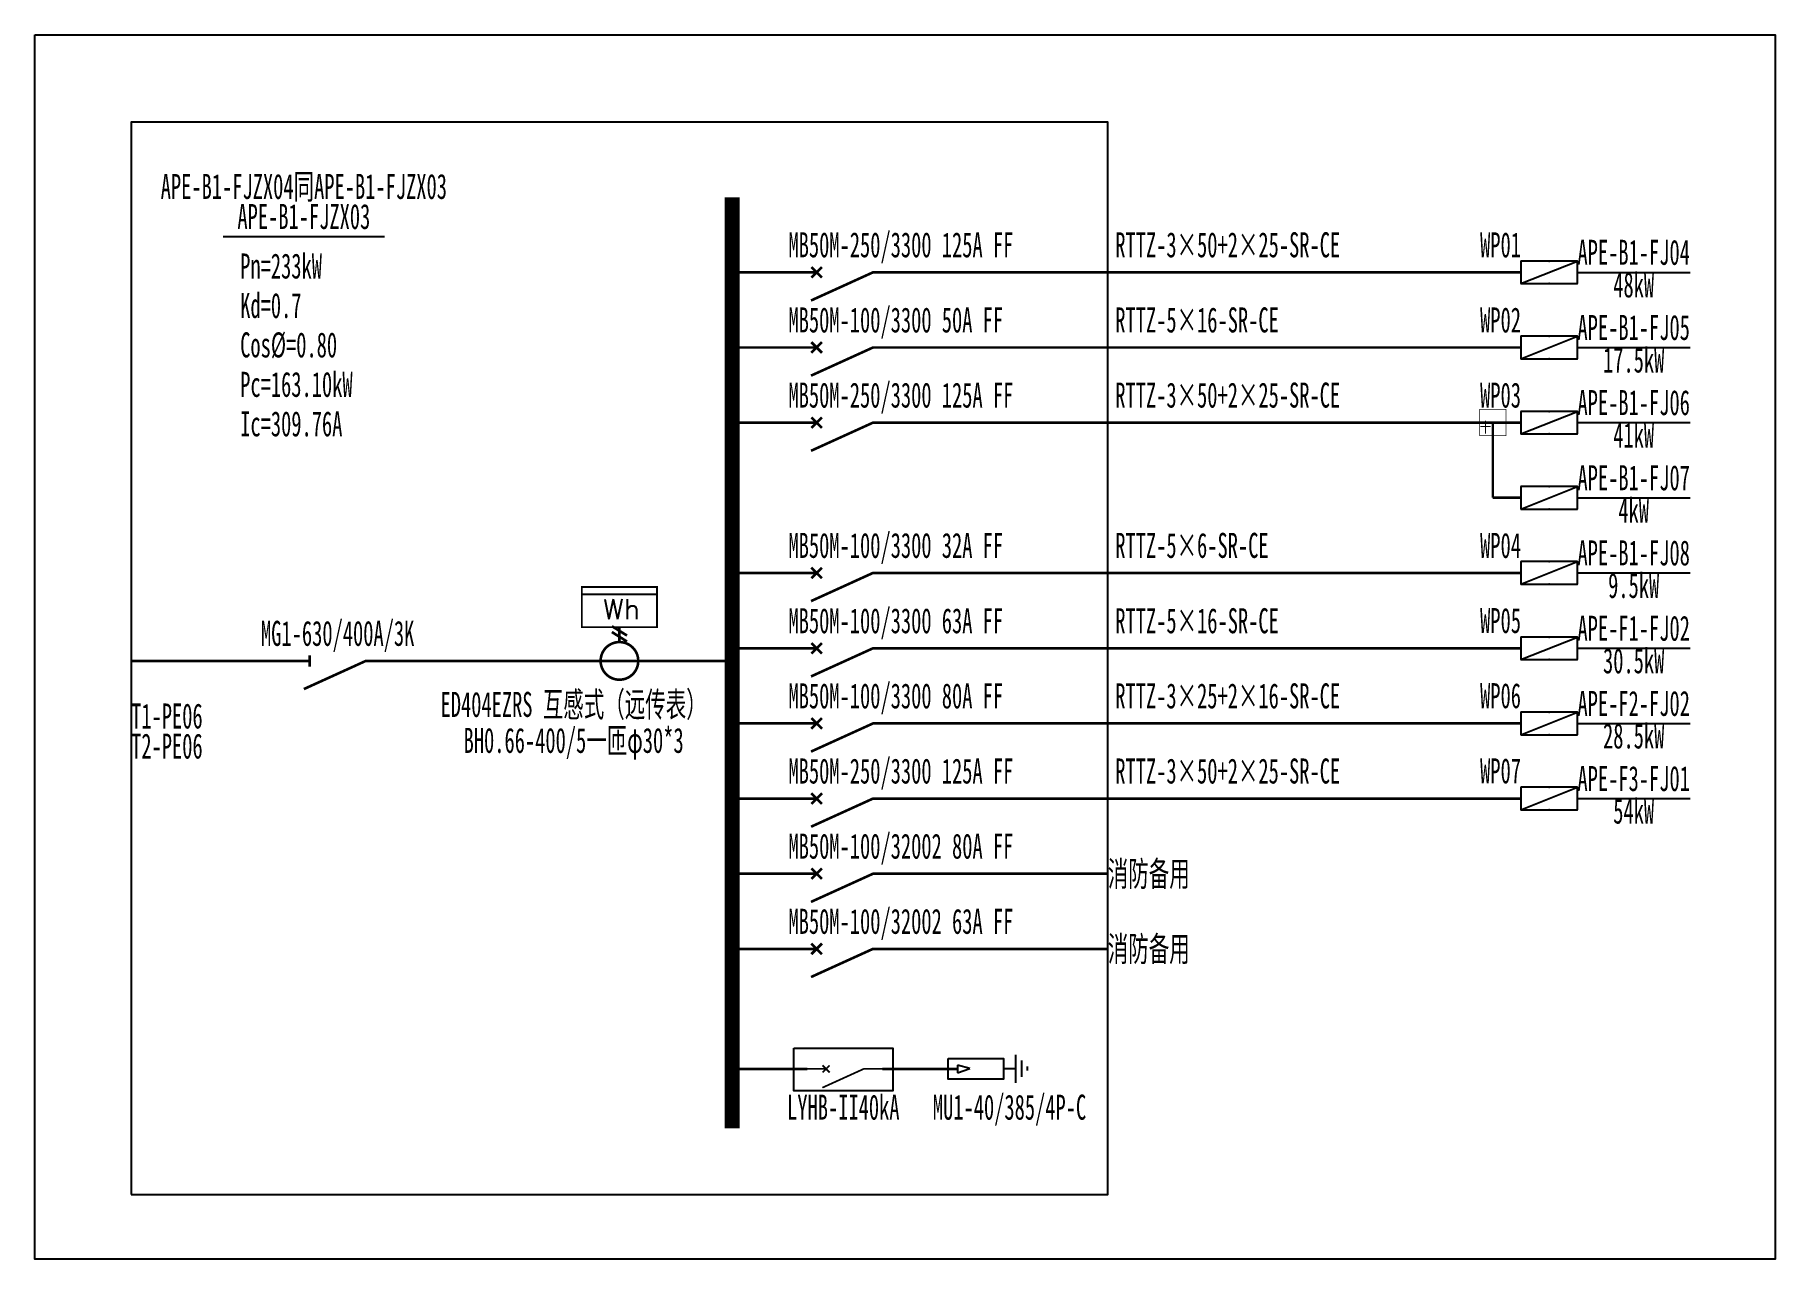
# Model space of a CAD drawing. Extents: x 1454648 to 1458818, y 419668 to 422601.
import ezdxf
from ezdxf.enums import TextEntityAlignment as Align

# ---------------------------------------------------------------- set-up
doc = ezdxf.new("R2010")
doc.units = 0
doc.header["$MEASUREMENT"] = 0
for name, color, linetype in [('0-电气-2022年6月15日-修改重计量疑问卷003', 1, 'Continuous'), ('TEL_TEXT', 7, 'Continuous'), ('系统图', 1, 'Continuous')]:
    doc.layers.add(name, color=color, linetype=linetype)
doc.styles.add('_SIMPLEX', font='simplex_.ttf', dxfattribs={"width": 0.6})
doc.styles.add('_TEL_DIM', font='', dxfattribs={"width": 0.8, "height": 3.5})
doc.styles.add('宋体', font='', dxfattribs={"width": 0.8, "height": 3.5})
doc.styles.get('_TEL_DIM').set_extended_font_data('SimSun')
doc.styles.get('宋体').set_extended_font_data('SimSun')

# ---------------------------------------------------------------- blocks, each defined once
blk = doc.blocks.new('$element$00000189')
at = {"const_width": 0.0233}
for points in [[(0, 0), (0, -1)], [(0.256, -0.433), (0.172, -0.567)], [(0.308, -0.433), (0.225, -0.567)], [(0.167, -0.5), (0.3, -0.5)]]:
    blk.add_lwpolyline(points, dxfattribs=at)
blk.add_lwpolyline([(0, -0.333, 1), (0, -0.667, 1), (0, -0.333)], format="xyb", close=True, dxfattribs=at)
at = {"flags": 9}
blk.add_attdef('S', (0, 0), '', height=0.00000667, dxfattribs=at)
blk = doc.blocks.new('$element$00000492')
blk.add_line((0.173, 0), (0.173, -1))
at = {"const_width": 0.0233}
blk.add_lwpolyline([(-0.267, 0), (0.267, 0), (0.267, -1), (-0.267, -1), (-0.267, 0)], dxfattribs=at)
at = {"style": '_SIMPLEX'}
blk.add_text('Wh', height=0.2667, rotation=270, dxfattribs=at).set_placement((-0.161, -0.281))
at = {"flags": 9}
blk.add_attdef('S', (0, 0), '', height=0.00000667, dxfattribs=at)
blk.add_attdef('S', (0, 0), '', height=0.00000667, dxfattribs=at)
blk.add_attdef('S', (0, 0), '', height=0.00000667, dxfattribs=at)
blk = doc.blocks.new('矿物绝缘电缆分支接线箱(盒)')
at = {"layer": '0-电气-2022年6月15日-修改重计量疑问卷003', "lineweight": -2, "const_width": 6.25}
blk.add_lwpolyline([(-125, 125), (125, 125), (125, -125), (-125, -125)], close=True, dxfattribs=at)
at = {"layer": 'TEL_TEXT', "style": '_TEL_DIM', "width": 0.8}
blk.add_text('十', height=100, dxfattribs=at).set_placement((-125, -125), align=Align.BOTTOM_LEFT)
blk = doc.blocks.new('$equip$00002942')
for p, q in [((-0.75, 0.6), (-0.75, 0)), ((-0.75, 0), (0.75, 0.6)), ((0.75, 0.6), (-0.75, 0.6)), ((0.75, 0), (0.75, 0.6)), ((-0.75, 0), (0.75, 0))]:
    blk.add_line(p, q)
at = {"const_width": 0.04}
blk.add_lwpolyline([(-0.75, 0.6), (-0.75, 0), (0.75, 0), (0.75, 0.6), (-0.75, 0.6), (-0.75, 0)], dxfattribs=at)
for p in [(0, 0.6), (-0.75, 0.3), (0, 0), (0.75, 0.3)]:
    blk.add_point(p)
at = {"color": 7, "style": '_TEL_DIM', "flags": 1}
for tag in ['A', 'REMARK']:
    blk.add_attdef(tag, text='', height=0.00002, dxfattribs=at).set_placement((0, 0), align=Align.MIDDLE_CENTER)
blk = doc.blocks.new('$element$00000497')
at = {"const_width": 0.0233}
for points in [[(0, 0), (0, -0.25)], [(0, -1), (0, -0.75), (-0.25, -0.2)], [(-0.047, -0.297), (0.047, -0.203)], [(-0.047, -0.203), (0.047, -0.297)]]:
    blk.add_lwpolyline(points, dxfattribs=at)
at = {"flags": 9}
blk.add_attdef('S', (0, 0), '', height=0.00000667, dxfattribs=at)
blk = doc.blocks.new('$element$00000519')
at = {"const_width": 0.0233}
for points in [[(0, 0), (0, -0.25)], [(0, -1), (0, -0.75), (-0.25, -0.2)], [(-0.05, -0.25), (0.05, -0.25)]]:
    blk.add_lwpolyline(points, dxfattribs=at)
at = {"flags": 9}
blk.add_attdef('S', (0, 0), '', height=0.00000667, dxfattribs=at)

msp = doc.modelspace()

# ---------------------------------------------------------------- linework, layer by layer
at = {"color": 0, "linetype": 'ByBlock'}
for p, q in [((1455099.5, 422117.4), (1455485.7, 422117.4)), ((1456997.8, 420157.6), (1456997.8, 420090.5)), ((1457011.6, 420143.7), (1457011.6, 420104.4)), ((1456888, 420124.7), (1456858.7, 420132.6)), ((1456858.7, 420132.6), (1456858.7, 420114.3)), ((1456858.7, 420113.9), (1456888, 420124.7)), ((1456968.5, 420124.5), (1456996.6, 420124.5)), ((1457025.3, 420129.2), (1457025.3, 420119.5))]:
    msp.add_line(p, q, dxfattribs=at)
for points in [[(1454878.8, 419822.7), (1457218.7, 419822.7), (1457218.7, 422391.6), (1454878.8, 422391.6)], [(1456466.8, 420172.9), (1456703.4, 420172.9), (1456703.4, 420070.9), (1456466.8, 420070.9)], [(1456836, 420148.7), (1456968.8, 420148.7), (1456968.8, 420098.6), (1456836, 420098.6)]]:
    msp.add_lwpolyline(points, close=True, dxfattribs=at)
for points, const_width in [([(1456318.7, 422211.6), (1456318.7, 419981.1)], 36), ([(1456318.7, 422031.6), (1456453.7, 422031.6)], 6.3), ([(1456723.7, 422031.6), (1458208.7, 422031.6)], 6.3), ([(1456318.7, 421851.6), (1456453.7, 421851.6)], 6.3), ([(1456723.7, 421851.6), (1458208.7, 421851.6)], 6.3), ([(1456318.7, 421671.6), (1456453.7, 421671.6)], 6.3), ([(1456723.7, 421671.6), (1458208.7, 421671.6)], 6.3), ([(1458141.2, 421491.6), (1458141.2, 421671.6)], 6.3), ([(1458141.2, 421491.6), (1458208.7, 421491.6)], 6.3), ([(1456318.7, 421311.6), (1456453.7, 421311.6)], 6.3), ([(1456723.7, 421311.6), (1458208.7, 421311.6)], 6.3), ([(1454878.8, 421100.9), (1455238.7, 421100.9)], 6.3), ([(1455508.7, 421100.9), (1456318.7, 421100.9)], 6.3), ([(1456318.7, 421131.1), (1456453.7, 421131.1)], 6.3), ([(1456723.7, 421131.1), (1458208.7, 421131.1)], 6.3), ([(1456318.7, 420951.1), (1456453.7, 420951.1)], 6.3), ([(1456723.7, 420951.1), (1458208.7, 420951.1)], 6.3), ([(1456318.7, 420771.1), (1456453.7, 420771.1)], 6.3), ([(1456723.7, 420771.1), (1458208.7, 420771.1)], 6.3), ([(1456318.7, 420591.1), (1456453.7, 420591.1)], 6.3), ([(1456723.7, 420591.1), (1457218.7, 420591.1)], 6.3), ([(1456318.7, 420411.1), (1456453.7, 420411.1)], 6.3), ([(1456723.7, 420411.1), (1457218.7, 420411.1)], 6.3), ([(1456318.7, 420123.5), (1456498.8, 420123.5)], 6.3), ([(1456678.8, 420123.5), (1456858.7, 420123.5)], 6.3)]:
    msp.add_lwpolyline(points, dxfattribs=dict(at, const_width=const_width))
for points in [[(1458343.7, 422031.6), (1458613.7, 422031.6)], [(1458343.7, 421851.6), (1458613.7, 421851.6)], [(1458343.7, 421671.6), (1458613.7, 421671.6)], [(1458343.7, 421491.6), (1458613.7, 421491.6)], [(1458343.7, 421311.6), (1458613.7, 421311.6)], [(1458343.7, 421131.1), (1458613.7, 421131.1)], [(1458343.7, 420951.1), (1458613.7, 420951.1)], [(1458343.7, 420771.1), (1458613.7, 420771.1)]]:
    msp.add_lwpolyline(points, dxfattribs=at)
at = {"layer": '系统图'}
msp.add_lwpolyline([(1454648, 422600.6), (1458817.7, 422600.6), (1458817.7, 419667.8), (1454648, 419667.8)], close=True, dxfattribs=at)

# ---------------------------------------------------------------- block references
at = {"color": 0, "linetype": 'ByBlock'}
for name, p, xscale, yscale, zscale in [('$equip$00002942', (1458276.2, 422004.6), 90, 90, 90), ('$equip$00002942', (1458276.2, 421824.6), 90, 90, 90), ('矿物绝缘电缆分支接线箱(盒)', (1458141.2, 421671.6), 0.252, 0.252, 0.252), ('$equip$00002942', (1458276.2, 421644.6), 90, 90, 90), ('$equip$00002942', (1458276.2, 421464.6), 90, 90, 90), ('$equip$00002942', (1458276.2, 421284.6), 90, 90, 90), ('$equip$00002942', (1458276.2, 421104.1), 90, 90, 90), ('$equip$00002942', (1458276.2, 420924.1), 90, 90, 90), ('$equip$00002942', (1458276.2, 420744.1), 90, 90, 90)]:
    msp.add_blockref(name, p, dxfattribs=dict(at, xscale=xscale, yscale=yscale, zscale=zscale))
at = {"color": 0, "linetype": 'ByBlock', "rotation": 90}
for name, p, xscale, yscale, zscale in [('$element$00000497', (1456453.7, 422031.6), 270, 270, 270), ('$element$00000497', (1456453.7, 421851.6), 270, 270, 270), ('$element$00000497', (1456453.7, 421671.6), 270, 270, 270), ('$element$00000497', (1456453.7, 421311.6), 270, 270, 270), ('$element$00000492', (1455958.7, 421229.9), 180, 180, 180), ('$element$00000189', (1455913.7, 421100.9), 270, 270, 270), ('$element$00000497', (1456453.7, 421131.1), 270, 270, 270), ('$element$00000519', (1455238.7, 421100.9), 270, 270, 270), ('$element$00000497', (1456453.7, 420951.1), 270, 270, 270), ('$element$00000497', (1456453.7, 420771.1), 270, 270, 270), ('$element$00000497', (1456453.7, 420591.1), 270, 270, 270), ('$element$00000497', (1456453.7, 420411.1), 270, 270, 270), ('$element$00000497', (1456498.8, 420123.5), 180, 180, 180)]:
    msp.add_blockref(name, p, dxfattribs=dict(at, xscale=xscale, yscale=yscale, zscale=zscale))

# ---------------------------------------------------------------- texts
at = {"color": 0, "linetype": 'ByBlock', "style": '宋体', "width": 0.6}
for s, p in [('APE-B1-FJZX04同APE-B1-FJZX03', (1455292.6, 422189.4)), ('APE-B1-FJZX03', (1455292.6, 422117.4)), ('APE-B1-FJ04', (1458478.7, 422031.6)), ('APE-B1-FJ05', (1458478.7, 421851.6)), ('APE-B1-FJ06', (1458478.7, 421671.6)), ('APE-B1-FJ07', (1458478.7, 421491.6)), ('APE-B1-FJ08', (1458478.7, 421311.6)), ('APE-F1-FJ02', (1458478.7, 421131.1)), ('APE-F2-FJ02', (1458478.7, 420951.1)), ('APE-F3-FJ01', (1458478.7, 420771.1))]:
    msp.add_text(s, height=60, dxfattribs=at).set_placement(p, align=Align.BOTTOM_CENTER)
at = {"color": 1, "linetype": 'ByBlock', "style": '宋体', "width": 0.6}
for p in [(1456453.7, 422049.6), (1456453.7, 421689.6), (1456453.7, 420789.1)]:
    msp.add_text('MB50M-250/3300 125A FF', height=60, dxfattribs=at).set_placement(p, align=Align.BOTTOM_LEFT)
at = {"color": 0, "linetype": 'ByBlock', "style": '宋体', "width": 0.6}
for s, p in [('RTTZ-3×50+2×25-SR-CE', (1457236.7, 422049.6)), ('RTTZ-5×16-SR-CE', (1457236.7, 421869.6)), ('RTTZ-3×50+2×25-SR-CE', (1457236.7, 421689.6)), ('RTTZ-5×6-SR-CE', (1457236.7, 421329.6)), ('RTTZ-5×16-SR-CE', (1457236.7, 421149.1)), ('RTTZ-3×25+2×16-SR-CE', (1457236.7, 420969.1)), ('T1-PE06', (1454878.8, 420920.9)), ('T2-PE06', (1454878.8, 420848.9)), ('RTTZ-3×50+2×25-SR-CE', (1457236.7, 420789.1))]:
    msp.add_text(s, height=60, dxfattribs=at).set_placement(p, align=Align.BOTTOM_LEFT)
for s, p in [('WP01', (1458208.7, 422049.6)), ('WP02', (1458208.7, 421869.6)), ('WP03', (1458208.7, 421689.6)), ('WP04', (1458208.7, 421329.6)), ('WP05', (1458208.7, 421149.6)), ('WP06', (1458208.7, 420969.6)), ('WP07', (1458208.7, 420789.6))]:
    msp.add_text(s, height=60, dxfattribs=at).set_placement(p, align=Align.BOTTOM_RIGHT)
for s, p in [('Pn=233kW', (1455140.1, 422016.8)), ('Kd=0.7', (1455140.1, 421922.3)), ('Cos%%C=0.80', (1455140.1, 421827.8)), ('Pc=163.10kW', (1455140.1, 421733.3)), ('Ic=309.76A', (1455140.1, 421638.8))]:
    msp.add_text(s, height=60, dxfattribs=at).set_placement(p)
for s, p in [('48kW', (1458478.7, 422031.6)), ('17.5kW', (1458478.7, 421851.6)), ('41kW', (1458478.7, 421671.6)), ('4kW', (1458478.7, 421491.6)), ('9.5kW', (1458478.7, 421311.6)), ('30.5kW', (1458478.7, 421131.1)), ('28.5kW', (1458478.7, 420951.1)), ('54kW', (1458478.7, 420771.1))]:
    msp.add_text(s, height=60, dxfattribs=at).set_placement(p, align=Align.TOP_CENTER)
at = {"color": 2, "linetype": 'ByBlock', "style": '宋体', "width": 0.6}
msp.add_text('MB50M-100/3300 50A FF', height=60, dxfattribs=at).set_placement((1456453.7, 421869.6), align=Align.BOTTOM_LEFT)
at = {"color": 40, "linetype": 'ByBlock', "style": '宋体', "width": 0.6}
msp.add_text('MB50M-100/3300 32A FF', height=60, dxfattribs=at).set_placement((1456453.7, 421329.6), align=Align.BOTTOM_LEFT)
at = {"color": 3, "linetype": 'ByBlock', "style": '宋体', "width": 0.6}
for s, p in [('MB50M-100/3300 63A FF', (1456453.7, 421149.1)), ('MB50M-100/32002 63A FF', (1456453.7, 420429.1))]:
    msp.add_text(s, height=60, dxfattribs=at).set_placement(p, align=Align.BOTTOM_LEFT)
at = {"color": 40, "linetype": 'ByBlock', "style": '宋体', "width": 0.6}
msp.add_text('MG1-630/400A/3K', height=60, dxfattribs=at).set_placement((1455373.7, 421118.9), align=Align.BOTTOM_CENTER)
at = {"color": 2, "linetype": 'ByBlock', "style": '宋体', "width": 0.6}
msp.add_text('ED404EZRS 互感式（远传表）', height=60, dxfattribs=at).set_placement((1455939, 421026.7), align=Align.TOP_CENTER)
at = {"color": 6, "linetype": 'ByBlock', "style": '宋体', "width": 0.6}
for s, p in [('MB50M-100/3300 80A FF', (1456453.7, 420969.1)), ('MB50M-100/32002 80A FF', (1456453.7, 420609.1))]:
    msp.add_text(s, height=60, dxfattribs=at).set_placement(p, align=Align.BOTTOM_LEFT)
at = {"color": 3, "linetype": 'ByBlock', "style": '宋体', "width": 0.6}
msp.add_text('BH0.66-400/5一匝φ30*3', height=60, dxfattribs=at).set_placement((1455939, 420940.5), align=Align.TOP_CENTER)
at = {"color": 0, "linetype": 'ByBlock', "style": '宋体', "width": 0.6}
for p in [(1457218.7, 420591.1), (1457218.7, 420411.1)]:
    msp.add_text('消防备用', height=60, dxfattribs=at).set_placement(p, align=Align.MIDDLE_LEFT)
at = {"color": 40, "linetype": 'ByBlock', "style": '宋体', "width": 0.6}
msp.add_text('LYHB-II40kA', height=60, dxfattribs=at).set_placement((1456585.1, 420061.9), align=Align.TOP_CENTER)
at = {"color": 30, "linetype": 'ByBlock', "style": '宋体', "width": 0.6}
msp.add_text('MU1-40/385/4P-C', height=60, dxfattribs=at).set_placement((1456983.3, 420061.9), align=Align.TOP_CENTER)
at = {"color": 0, "linetype": 'ByBlock', "style": '_TEL_DIM', "flags": 1}
msp.add_attdef('S', text='静止电能发声器', height=0.0018, dxfattribs=at).set_placement((1455526.7, 420025.1), align=Align.MIDDLE_CENTER)

doc.saveas('drawing.dxf')
